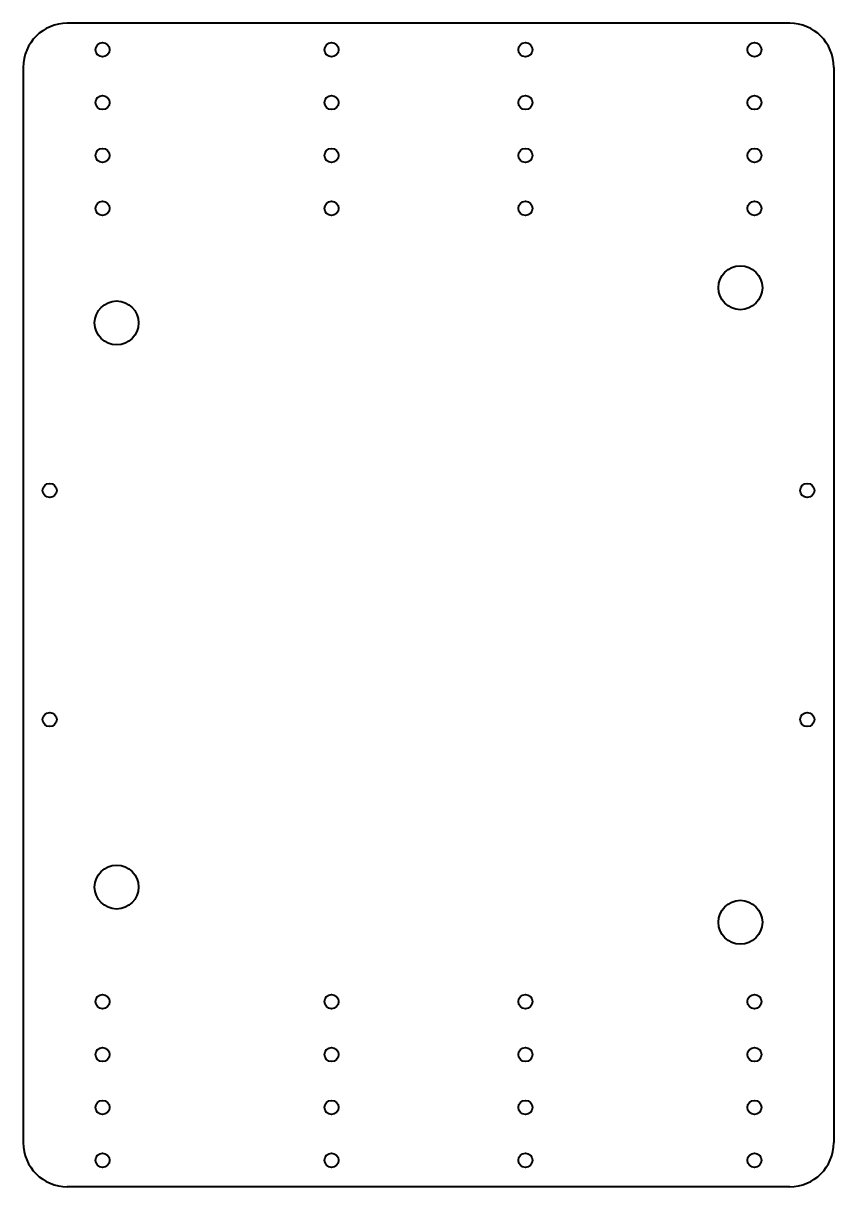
# Model space of a CAD drawing. Header units: inches. Extents: x -5.9 to 5.6, y -9.2 to 7.3.
import ezdxf

# ---------------------------------------------------------------- set-up
doc = ezdxf.new("R2010")
doc.units = ezdxf.units.IN
doc.header["$MEASUREMENT"] = 0
doc.layers.add('Visible', color=7, linetype='Continuous', lineweight=40)

msp = doc.modelspace()

# ---------------------------------------------------------------- linework, layer by layer
at = {"layer": 'Visible'}
for p, q in [((4.947, 7.28), (-5.303, 7.28)), ((-5.928, 6.655), (-5.928, -8.595)), ((5.572, 6.655), (5.572, -8.595)), ((4.947, -9.22), (-5.303, -9.22))]:
    msp.add_line(p, q, dxfattribs=at)
for centre, radius in [((-4.803, 6.905), 0.1), ((-1.553, 6.905), 0.1), ((1.197, 6.905), 0.1), ((4.447, 6.905), 0.1), ((-4.803, 6.155), 0.1), ((-1.553, 6.155), 0.1), ((1.197, 6.155), 0.1), ((4.447, 6.155), 0.1), ((-4.803, 5.405), 0.1), ((-1.553, 5.405), 0.1), ((1.197, 5.405), 0.1), ((4.447, 5.405), 0.1), ((-4.803, 4.655), 0.1), ((-1.553, 4.655), 0.1), ((1.197, 4.655), 0.1), ((4.447, 4.655), 0.1), ((4.247, 3.53), 0.312), ((-4.603, 3.03), 0.312), ((-5.553, 0.655), 0.1), ((5.197, 0.655), 0.1), ((-5.553, -2.595), 0.1), ((5.197, -2.595), 0.1), ((-4.603, -4.97), 0.312), ((4.247, -5.47), 0.312), ((-4.803, -6.595), 0.1), ((-1.553, -6.595), 0.1), ((1.197, -6.595), 0.1), ((4.447, -6.595), 0.1), ((-4.803, -7.345), 0.1), ((-1.553, -7.345), 0.1), ((1.197, -7.345), 0.1), ((4.447, -7.345), 0.1), ((-4.803, -8.095), 0.1), ((-1.553, -8.095), 0.1), ((1.197, -8.095), 0.1), ((4.447, -8.095), 0.1), ((-4.803, -8.845), 0.1), ((-1.553, -8.845), 0.1), ((1.197, -8.845), 0.1), ((4.447, -8.845), 0.1)]:
    msp.add_circle(centre, radius, dxfattribs=at)
for centre, start, end in [((-5.303, 6.655), 90, 180), ((4.947, 6.655), 0, 90), ((-5.303, -8.595), 180, 270), ((4.947, -8.595), 270, 0)]:
    msp.add_arc(centre, 0.625, start, end, dxfattribs=at)

doc.saveas('drawing.dxf')
